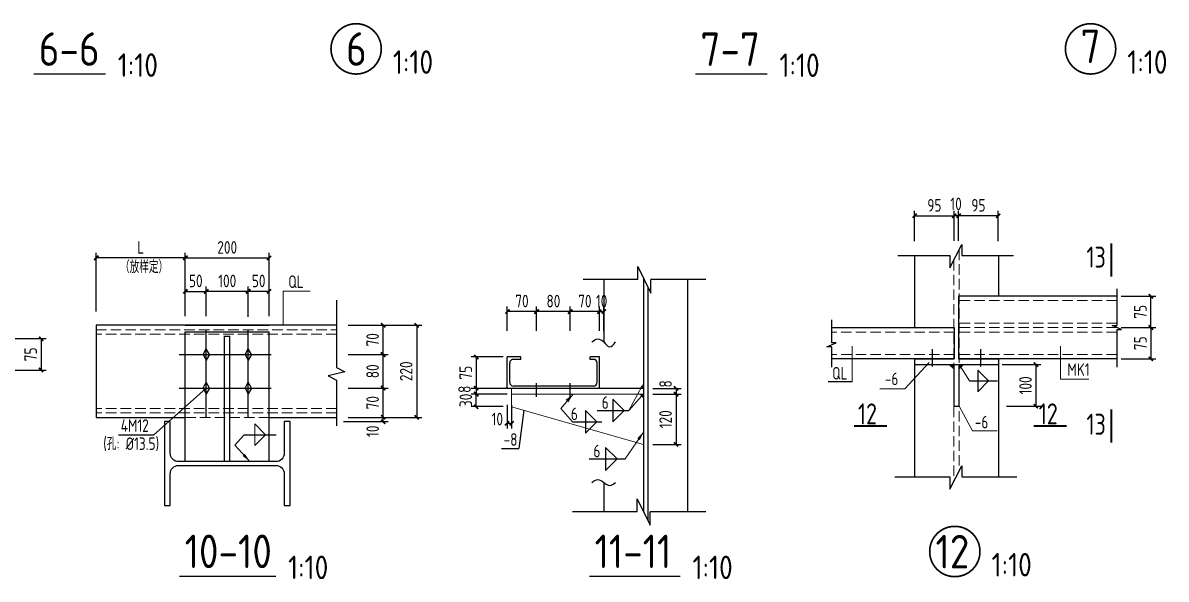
# Model space of a CAD drawing. Header units: millimetres. Extents: x 866561 to 876967, y 40200 to 44891.
# Drawn here: x 874394.6 to 874667.3, y 40444.5 to 40577.2 of the extents above; entities that cross this region are included whole.
import ezdxf

# ---------------------------------------------------------------- set-up
doc = ezdxf.new("R2010")
doc.units = ezdxf.units.MM
doc.header["$LTSCALE"] = 1000
doc.header["$MEASUREMENT"] = 0
doc.linetypes.add('DASH', pattern=[0.35, 0.25, -0.1])
doc.linetypes.add('DOTE', pattern=[2.42, 2, -0.2, 0.02, -0.2])
for name, color, linetype, lineweight in [('1', 4, 'Continuous', 70), ('D3', 62, 'Continuous', 9), ('LZ', 64, 'Continuous', 9), ('数字', 3, 'Continuous', 9)]:
    doc.layers.add(name, color=color, linetype=linetype, lineweight=lineweight)
for name, color, linetype in [('D1', 112, 'Continuous'), ('D2', 6, 'Continuous'), ('DIM', 7, 'Continuous'), ('DOTE', 1, 'DOTE'), ('Prof', 2, 'Continuous'), ('PUB_DIM', 3, 'Continuous'), ('THIN', 7, 'Continuous'), ('尺寸标注', 7, 'Continuous'), ('文字', 7, 'Continuous'), ('桩', 6, 'Continuous')]:
    doc.layers.add(name, color=color, linetype=linetype)
doc.styles.add('GBHZ', font='gbenor.shx', dxfattribs={"width": 0.9, "bigfont": 'gbcbig.shx'})
doc.dimstyles.new('Y10', dxfattribs={"dimscale": 0, "dimtxt": 3, "dimasz": 0.01, "dimexe": 1.2, "dimexo": 1, "dimgap": 1, "dimtad": 1, "dimdec": 0, "dimlfac": 10, "dimzin": 0, "dimdsep": 46, "dimtxsty": 'GBHZ', "dimblk1": 'DX', "dimblk2": 'DX', "dimsah": 1, "dimcen": 0.09, "dimdle": 1, "dimadec": 0, "dimazin": 0, "dimtfac": 1, "dimtdec": 0, "dimtix": 1, "dimtmove": 2, "dimatfit": 3, "dimldrblk": 'DX', "dimfxl": 0, "dimtolj": 1, "dimtzin": 0, "dimarcsym": 0})

# ---------------------------------------------------------------- blocks, each defined once
blk = doc.blocks.new('DX')
at = {"color": 0, "linetype": 'ByBlock', "const_width": 40}
blk.add_lwpolyline([(-54, -51), (46, 49)], dxfattribs=at)
blk = doc.blocks.new('*D901')
at = {"layer": 'Defpoints', "color": 0, "linetype": 'ByBlock'}
for p in [(874390.9, 40501.88), (874390.9, 40494.38), (874399, 40494.38)]:
    blk.add_point(p, dxfattribs=at)
at = {"layer": 'DIM', "color": 0, "linetype": 'ByBlock', "lineweight": -2}
for p, q in [((874391.9, 40501.88), (874400.2, 40501.88)), ((874399, 40501.87), (874399, 40494.39)), ((874391.9, 40494.38), (874400.2, 40494.38))]:
    blk.add_line(p, q, dxfattribs=at)
at = {"layer": 'DIM', "color": 0, "linetype": 'ByBlock', "lineweight": -2, "xscale": 0.01, "yscale": 0.01, "zscale": 0.01}
for p, rotation in [((874399, 40501.88), 90), ((874399, 40494.38), 270)]:
    blk.add_blockref('DX', p, dxfattribs=dict(at, rotation=rotation))
at = {"layer": 'DIM', "color": 0, "linetype": 'ByBlock', "insert": (874396.5, 40498.13), "char_height": 3, "attachment_point": 5, "rotation": 90, "style": 'GBHZ'}
blk.add_mtext('\\A1;75', dxfattribs=at)
blk = doc.blocks.new('*D902')
at = {"layer": 'Defpoints', "color": 0, "linetype": 'ByBlock'}
for p in [(874412.12, 40521.14), (874412.12, 40507.36), (874433.38, 40508.2)]:
    blk.add_point(p, dxfattribs=at)
at = {"layer": 'DIM', "color": 0, "linetype": 'ByBlock', "lineweight": -2}
for p, q in [((874412.12, 40508.36), (874412.12, 40522.34)), ((874433.37, 40521.14), (874412.13, 40521.14)), ((874433.38, 40509.2), (874433.38, 40522.34))]:
    blk.add_line(p, q, dxfattribs=at)
at = {"layer": 'DIM', "color": 0, "linetype": 'ByBlock', "lineweight": -2, "xscale": 0.01, "yscale": 0.01, "zscale": 0.01, "rotation": 180}
blk.add_blockref('DX', (874412.12, 40521.14), dxfattribs=at)
at = {"layer": 'DIM', "color": 0, "linetype": 'ByBlock', "lineweight": -2, "xscale": 0.01, "yscale": 0.01, "zscale": 0.01}
blk.add_blockref('DX', (874433.38, 40521.14), dxfattribs=at)
at = {"layer": 'DIM', "color": 0, "linetype": 'ByBlock', "insert": (874422.75, 40523.64), "char_height": 3, "attachment_point": 5, "style": 'GBHZ'}
blk.add_mtext('\\A1;L', dxfattribs=at)
blk = doc.blocks.new('*D903')
at = {"layer": 'Defpoints', "color": 0, "linetype": 'ByBlock'}
for p in [(874470.13, 40482.1), (874471.2, 40483.1), (874480.56, 40483.1)]:
    blk.add_point(p, dxfattribs=at)
at = {"layer": 'DIM', "color": 0, "linetype": 'ByBlock', "lineweight": -2}
for p, q in [((874471.13, 40482.1), (874481.76, 40482.1)), ((874472.2, 40483.1), (874481.76, 40483.1)), ((874480.56, 40483.11), (874480.56, 40483.12)), ((874480.56, 40482.1), (874480.56, 40483.1)), ((874480.56, 40482.09), (874480.56, 40482.08))]:
    blk.add_line(p, q, dxfattribs=at)
at = {"layer": 'DIM', "color": 0, "linetype": 'ByBlock', "lineweight": -2, "xscale": 0.01, "yscale": 0.01, "zscale": 0.01}
for p, rotation in [((874480.56, 40483.1), 270), ((874480.56, 40482.1), 90)]:
    blk.add_blockref('DX', p, dxfattribs=dict(at, rotation=rotation))
at = {"layer": 'DIM', "color": 0, "linetype": 'ByBlock', "insert": (874478.06, 40479.8), "char_height": 3, "attachment_point": 5, "rotation": 90, "style": 'GBHZ'}
blk.add_mtext('\\A1;10', dxfattribs=at)
blk = doc.blocks.new('*D904')
at = {"layer": 'Defpoints', "color": 0, "linetype": 'ByBlock'}
for p in [(874471.2, 40490.1), (874480.56, 40490.1), (874471.2, 40483.1)]:
    blk.add_point(p, dxfattribs=at)
at = {"layer": 'DIM', "color": 0, "linetype": 'ByBlock', "lineweight": -2}
for p, q in [((874472.2, 40490.1), (874481.76, 40490.1)), ((874480.56, 40483.11), (874480.56, 40490.09)), ((874472.2, 40483.1), (874481.76, 40483.1))]:
    blk.add_line(p, q, dxfattribs=at)
at = {"layer": 'DIM', "color": 0, "linetype": 'ByBlock', "lineweight": -2, "xscale": 0.01, "yscale": 0.01, "zscale": 0.01}
for p, rotation in [((874480.56, 40490.1), 90), ((874480.56, 40483.1), 270)]:
    blk.add_blockref('DX', p, dxfattribs=dict(at, rotation=rotation))
at = {"layer": 'DIM', "color": 0, "linetype": 'ByBlock', "insert": (874478.06, 40486.6), "char_height": 3, "attachment_point": 5, "rotation": 90, "style": 'GBHZ'}
blk.add_mtext('\\A1;70', dxfattribs=at)
blk = doc.blocks.new('*D905')
at = {"layer": 'Defpoints', "color": 0, "linetype": 'ByBlock'}
for p in [(874471.2, 40498.1), (874480.56, 40498.1), (874471.2, 40490.1)]:
    blk.add_point(p, dxfattribs=at)
at = {"layer": 'DIM', "color": 0, "linetype": 'ByBlock', "lineweight": -2}
for p, q in [((874472.2, 40498.1), (874481.76, 40498.1)), ((874480.56, 40490.11), (874480.56, 40498.09)), ((874472.2, 40490.1), (874481.76, 40490.1))]:
    blk.add_line(p, q, dxfattribs=at)
at = {"layer": 'DIM', "color": 0, "linetype": 'ByBlock', "lineweight": -2, "xscale": 0.01, "yscale": 0.01, "zscale": 0.01}
for p, rotation in [((874480.56, 40498.1), 90), ((874480.56, 40490.1), 270)]:
    blk.add_blockref('DX', p, dxfattribs=dict(at, rotation=rotation))
at = {"layer": 'DIM', "color": 0, "linetype": 'ByBlock', "insert": (874478.06, 40494.1), "char_height": 3, "attachment_point": 5, "rotation": 90, "style": 'GBHZ'}
blk.add_mtext('\\A1;80', dxfattribs=at)
blk = doc.blocks.new('*D906')
at = {"layer": 'Defpoints', "color": 0, "linetype": 'ByBlock'}
for p in [(874471.2, 40505.1), (874480.56, 40505.1), (874471.2, 40498.1)]:
    blk.add_point(p, dxfattribs=at)
at = {"layer": 'DIM', "color": 0, "linetype": 'ByBlock', "lineweight": -2}
for p, q in [((874472.2, 40505.1), (874481.76, 40505.1)), ((874480.56, 40498.11), (874480.56, 40505.09)), ((874472.2, 40498.1), (874481.76, 40498.1))]:
    blk.add_line(p, q, dxfattribs=at)
at = {"layer": 'DIM', "color": 0, "linetype": 'ByBlock', "lineweight": -2, "xscale": 0.01, "yscale": 0.01, "zscale": 0.01}
for p, rotation in [((874480.56, 40505.1), 90), ((874480.56, 40498.1), 270)]:
    blk.add_blockref('DX', p, dxfattribs=dict(at, rotation=rotation))
at = {"layer": 'DIM', "color": 0, "linetype": 'ByBlock', "insert": (874478.06, 40501.6), "char_height": 3, "attachment_point": 5, "rotation": 90, "style": 'GBHZ'}
blk.add_mtext('\\A1;70', dxfattribs=at)
blk = doc.blocks.new('*D907')
at = {"layer": 'Defpoints', "color": 0, "linetype": 'ByBlock'}
for p in [(874471.2, 40505.1), (874471.2, 40483.1), (874488.56, 40483.1)]:
    blk.add_point(p, dxfattribs=at)
at = {"layer": 'DIM', "color": 0, "linetype": 'ByBlock', "lineweight": -2}
for p, q in [((874472.2, 40505.1), (874489.76, 40505.1)), ((874488.56, 40505.09), (874488.56, 40483.11)), ((874472.2, 40483.1), (874489.76, 40483.1))]:
    blk.add_line(p, q, dxfattribs=at)
at = {"layer": 'DIM', "color": 0, "linetype": 'ByBlock', "lineweight": -2, "xscale": 0.01, "yscale": 0.01, "zscale": 0.01}
for p, rotation in [((874488.56, 40505.1), 90), ((874488.56, 40483.1), 270)]:
    blk.add_blockref('DX', p, dxfattribs=dict(at, rotation=rotation))
at = {"layer": 'DIM', "color": 0, "linetype": 'ByBlock', "insert": (874486.06, 40494.1), "char_height": 3, "attachment_point": 5, "rotation": 90, "style": 'GBHZ'}
blk.add_mtext('\\A1;220', dxfattribs=at)
blk = doc.blocks.new('*D908')
at = {"layer": 'Defpoints', "color": 0, "linetype": 'ByBlock'}
for p in [(874438.38, 40513.14), (874433.38, 40506.2), (874438.38, 40506.2)]:
    blk.add_point(p, dxfattribs=at)
at = {"layer": 'DIM', "color": 0, "linetype": 'ByBlock', "lineweight": -2}
for p, q in [((874433.38, 40507.2), (874433.38, 40514.34)), ((874433.39, 40513.14), (874438.37, 40513.14)), ((874438.38, 40507.2), (874438.38, 40514.34))]:
    blk.add_line(p, q, dxfattribs=at)
at = {"layer": 'DIM', "color": 0, "linetype": 'ByBlock', "lineweight": -2, "xscale": 0.01, "yscale": 0.01, "zscale": 0.01, "rotation": 180}
blk.add_blockref('DX', (874433.38, 40513.14), dxfattribs=at)
at = {"layer": 'DIM', "color": 0, "linetype": 'ByBlock', "lineweight": -2, "xscale": 0.01, "yscale": 0.01, "zscale": 0.01}
blk.add_blockref('DX', (874438.38, 40513.14), dxfattribs=at)
at = {"layer": 'DIM', "color": 0, "linetype": 'ByBlock', "insert": (874435.88, 40515.64), "char_height": 3, "attachment_point": 5, "style": 'GBHZ'}
blk.add_mtext('\\A1;50', dxfattribs=at)
blk = doc.blocks.new('*D909')
at = {"layer": 'Defpoints', "color": 0, "linetype": 'ByBlock'}
for p in [(874438.38, 40513.14), (874438.38, 40506.2), (874448.38, 40506.06)]:
    blk.add_point(p, dxfattribs=at)
at = {"layer": 'DIM', "color": 0, "linetype": 'ByBlock', "lineweight": -2}
for p, q in [((874438.38, 40507.2), (874438.38, 40514.34)), ((874448.37, 40513.14), (874438.39, 40513.14)), ((874448.38, 40507.06), (874448.38, 40514.34))]:
    blk.add_line(p, q, dxfattribs=at)
at = {"layer": 'DIM', "color": 0, "linetype": 'ByBlock', "lineweight": -2, "xscale": 0.01, "yscale": 0.01, "zscale": 0.01, "rotation": 180}
blk.add_blockref('DX', (874438.38, 40513.14), dxfattribs=at)
at = {"layer": 'DIM', "color": 0, "linetype": 'ByBlock', "lineweight": -2, "xscale": 0.01, "yscale": 0.01, "zscale": 0.01}
blk.add_blockref('DX', (874448.38, 40513.14), dxfattribs=at)
at = {"layer": 'DIM', "color": 0, "linetype": 'ByBlock', "insert": (874443.38, 40515.64), "char_height": 3, "attachment_point": 5, "style": 'GBHZ'}
blk.add_mtext('\\A1;100', dxfattribs=at)
blk = doc.blocks.new('*D910')
at = {"layer": 'Defpoints', "color": 0, "linetype": 'ByBlock'}
for p in [(874448.38, 40513.14), (874448.38, 40506.2), (874453.38, 40506.2)]:
    blk.add_point(p, dxfattribs=at)
at = {"layer": 'DIM', "color": 0, "linetype": 'ByBlock', "lineweight": -2}
for p, q in [((874448.38, 40507.2), (874448.38, 40514.34)), ((874453.37, 40513.14), (874448.39, 40513.14)), ((874453.38, 40507.2), (874453.38, 40514.34))]:
    blk.add_line(p, q, dxfattribs=at)
at = {"layer": 'DIM', "color": 0, "linetype": 'ByBlock', "lineweight": -2, "xscale": 0.01, "yscale": 0.01, "zscale": 0.01, "rotation": 180}
blk.add_blockref('DX', (874448.38, 40513.14), dxfattribs=at)
at = {"layer": 'DIM', "color": 0, "linetype": 'ByBlock', "lineweight": -2, "xscale": 0.01, "yscale": 0.01, "zscale": 0.01}
blk.add_blockref('DX', (874453.38, 40513.14), dxfattribs=at)
at = {"layer": 'DIM', "color": 0, "linetype": 'ByBlock', "insert": (874450.88, 40515.64), "char_height": 3, "attachment_point": 5, "style": 'GBHZ'}
blk.add_mtext('\\A1;50', dxfattribs=at)
blk = doc.blocks.new('*D911')
at = {"layer": 'Defpoints', "color": 0, "linetype": 'ByBlock'}
for p in [(874453.38, 40521.14), (874433.38, 40508.2), (874453.38, 40508.2)]:
    blk.add_point(p, dxfattribs=at)
at = {"layer": 'DIM', "color": 0, "linetype": 'ByBlock', "lineweight": -2}
for p, q in [((874433.38, 40509.2), (874433.38, 40522.34)), ((874433.39, 40521.14), (874453.37, 40521.14)), ((874453.38, 40509.2), (874453.38, 40522.34))]:
    blk.add_line(p, q, dxfattribs=at)
at = {"layer": 'DIM', "color": 0, "linetype": 'ByBlock', "lineweight": -2, "xscale": 0.01, "yscale": 0.01, "zscale": 0.01, "rotation": 180}
blk.add_blockref('DX', (874433.38, 40521.14), dxfattribs=at)
at = {"layer": 'DIM', "color": 0, "linetype": 'ByBlock', "lineweight": -2, "xscale": 0.01, "yscale": 0.01, "zscale": 0.01}
blk.add_blockref('DX', (874453.38, 40521.14), dxfattribs=at)
at = {"layer": 'DIM', "color": 0, "linetype": 'ByBlock', "insert": (874443.38, 40523.64), "char_height": 3, "attachment_point": 5, "style": 'GBHZ'}
blk.add_mtext('\\A1;200', dxfattribs=at)
blk = doc.blocks.new('*D912')
at = {"layer": 'Defpoints', "color": 0, "linetype": 'ByBlock'}
for p in [(874510.17, 40497.51), (874502.77, 40490.01), (874510.17, 40490.01)]:
    blk.add_point(p, dxfattribs=at)
at = {"layer": 'DIM', "color": 0, "linetype": 'ByBlock', "lineweight": -2}
for p, q in [((874509.17, 40497.51), (874501.57, 40497.51)), ((874502.77, 40497.5), (874502.77, 40490.02)), ((874509.17, 40490.01), (874501.57, 40490.01))]:
    blk.add_line(p, q, dxfattribs=at)
at = {"layer": 'DIM', "color": 0, "linetype": 'ByBlock', "lineweight": -2, "xscale": 0.01, "yscale": 0.01, "zscale": 0.009999999999999787}
for p, rotation in [((874502.77, 40497.51), 90), ((874502.77, 40490.01), 270)]:
    blk.add_blockref('DX', p, dxfattribs=dict(at, rotation=rotation))
at = {"layer": 'DIM', "color": 0, "linetype": 'ByBlock', "insert": (874500.27, 40493.76), "char_height": 3, "attachment_point": 5, "rotation": 90, "style": 'GBHZ'}
blk.add_mtext('\\A1;75', dxfattribs=at)
blk = doc.blocks.new('*D913')
at = {"layer": 'Defpoints', "color": 0, "linetype": 'ByBlock'}
for p in [(874525.17, 40508.33), (874525.17, 40502.73), (874532.17, 40502.73)]:
    blk.add_point(p, dxfattribs=at)
at = {"layer": 'DIM', "color": 0, "linetype": 'ByBlock', "lineweight": -2}
for p, q in [((874525.17, 40503.73), (874525.17, 40509.53)), ((874532.17, 40503.73), (874532.17, 40509.53)), ((874532.16, 40508.33), (874525.18, 40508.33))]:
    blk.add_line(p, q, dxfattribs=at)
at = {"layer": 'DIM', "color": 0, "linetype": 'ByBlock', "lineweight": -2, "xscale": 0.01, "yscale": 0.01, "zscale": 0.009999999999999787, "rotation": 180}
blk.add_blockref('DX', (874525.17, 40508.33), dxfattribs=at)
at = {"layer": 'DIM', "color": 0, "linetype": 'ByBlock', "lineweight": -2, "xscale": 0.01, "yscale": 0.01, "zscale": 0.009999999999999787}
blk.add_blockref('DX', (874532.17, 40508.33), dxfattribs=at)
at = {"layer": 'DIM', "color": 0, "linetype": 'ByBlock', "insert": (874528.67, 40510.83), "char_height": 3, "attachment_point": 5, "style": 'GBHZ'}
blk.add_mtext('\\A1;70', dxfattribs=at)
blk = doc.blocks.new('*D914')
at = {"layer": 'Defpoints', "color": 0, "linetype": 'ByBlock'}
for p in [(874517.17, 40508.33), (874517.17, 40502.73), (874525.17, 40502.73)]:
    blk.add_point(p, dxfattribs=at)
at = {"layer": 'DIM', "color": 0, "linetype": 'ByBlock', "lineweight": -2}
for p, q in [((874517.17, 40503.73), (874517.17, 40509.53)), ((874525.17, 40503.73), (874525.17, 40509.53)), ((874525.16, 40508.33), (874517.18, 40508.33))]:
    blk.add_line(p, q, dxfattribs=at)
at = {"layer": 'DIM', "color": 0, "linetype": 'ByBlock', "lineweight": -2, "xscale": 0.01, "yscale": 0.01, "zscale": 0.009999999999999787, "rotation": 180}
blk.add_blockref('DX', (874517.17, 40508.33), dxfattribs=at)
at = {"layer": 'DIM', "color": 0, "linetype": 'ByBlock', "lineweight": -2, "xscale": 0.01, "yscale": 0.01, "zscale": 0.009999999999999787}
blk.add_blockref('DX', (874525.17, 40508.33), dxfattribs=at)
at = {"layer": 'DIM', "color": 0, "linetype": 'ByBlock', "insert": (874521.17, 40510.83), "char_height": 3, "attachment_point": 5, "style": 'GBHZ'}
blk.add_mtext('\\A1;80', dxfattribs=at)
blk = doc.blocks.new('*D915')
at = {"layer": 'Defpoints', "color": 0, "linetype": 'ByBlock'}
for p in [(874510.17, 40508.33), (874510.17, 40502.73), (874517.17, 40502.73)]:
    blk.add_point(p, dxfattribs=at)
at = {"layer": 'DIM', "color": 0, "linetype": 'ByBlock', "lineweight": -2}
for p, q in [((874510.17, 40503.73), (874510.17, 40509.53)), ((874517.17, 40503.73), (874517.17, 40509.53)), ((874517.16, 40508.33), (874510.18, 40508.33))]:
    blk.add_line(p, q, dxfattribs=at)
at = {"layer": 'DIM', "color": 0, "linetype": 'ByBlock', "lineweight": -2, "xscale": 0.01, "yscale": 0.01, "zscale": 0.009999999999999787, "rotation": 180}
blk.add_blockref('DX', (874510.17, 40508.33), dxfattribs=at)
at = {"layer": 'DIM', "color": 0, "linetype": 'ByBlock', "lineweight": -2, "xscale": 0.01, "yscale": 0.01, "zscale": 0.009999999999999787}
blk.add_blockref('DX', (874517.17, 40508.33), dxfattribs=at)
at = {"layer": 'DIM', "color": 0, "linetype": 'ByBlock', "insert": (874513.67, 40510.83), "char_height": 3, "attachment_point": 5, "style": 'GBHZ'}
blk.add_mtext('\\A1;70', dxfattribs=at)
blk = doc.blocks.new('*D916')
at = {"layer": 'Defpoints', "color": 0, "linetype": 'ByBlock'}
for p in [(874543.9, 40490.01), (874543.9, 40488.66), (874550.42, 40488.66)]:
    blk.add_point(p, dxfattribs=at)
at = {"layer": 'DIM', "color": 0, "linetype": 'ByBlock', "lineweight": -2}
for p, q in [((874544.9, 40490.01), (874551.62, 40490.01)), ((874544.9, 40488.66), (874551.62, 40488.66)), ((874550.42, 40490.02), (874550.42, 40490.03)), ((874550.42, 40490.01), (874550.42, 40488.66)), ((874550.42, 40488.65), (874550.42, 40488.64))]:
    blk.add_line(p, q, dxfattribs=at)
at = {"layer": 'DIM', "color": 0, "linetype": 'ByBlock', "lineweight": -2, "xscale": 0.01, "yscale": 0.01, "zscale": 0.009999999999999787}
for p, rotation in [((874550.42, 40490.01), 270), ((874550.42, 40488.66), 90)]:
    blk.add_blockref('DX', p, dxfattribs=dict(at, rotation=rotation))
at = {"layer": 'DIM', "color": 0, "linetype": 'ByBlock', "insert": (874547.92, 40491.09), "char_height": 3, "attachment_point": 5, "rotation": 90, "style": 'GBHZ'}
blk.add_mtext('\\A1;8', dxfattribs=at)
blk = doc.blocks.new('*D917')
at = {"layer": 'Defpoints', "color": 0, "linetype": 'ByBlock'}
for p in [(874543.9, 40488.66), (874543.9, 40476.66), (874550.42, 40476.66)]:
    blk.add_point(p, dxfattribs=at)
at = {"layer": 'DIM', "color": 0, "linetype": 'ByBlock', "lineweight": -2}
for p, q in [((874544.9, 40488.66), (874551.62, 40488.66)), ((874550.42, 40488.65), (874550.42, 40476.67)), ((874544.9, 40476.66), (874551.62, 40476.66))]:
    blk.add_line(p, q, dxfattribs=at)
at = {"layer": 'DIM', "color": 0, "linetype": 'ByBlock', "lineweight": -2, "xscale": 0.01, "yscale": 0.01, "zscale": 0.009999999999999787}
for p, rotation in [((874550.42, 40488.66), 90), ((874550.42, 40476.66), 270)]:
    blk.add_blockref('DX', p, dxfattribs=dict(at, rotation=rotation))
at = {"layer": 'DIM', "color": 0, "linetype": 'ByBlock', "insert": (874547.92, 40482.66), "char_height": 3, "attachment_point": 5, "rotation": 90, "style": 'GBHZ'}
blk.add_mtext('\\A1;120', dxfattribs=at)
blk = doc.blocks.new('*D918')
at = {"layer": 'Defpoints', "color": 0, "linetype": 'ByBlock'}
for p in [(874510.17, 40487.13), (874511.17, 40487.13), (874511.17, 40481.69)]:
    blk.add_point(p, dxfattribs=at)
at = {"layer": 'DIM', "color": 0, "linetype": 'ByBlock', "lineweight": -2}
for p, q in [((874510.17, 40486.13), (874510.17, 40480.49)), ((874511.17, 40486.13), (874511.17, 40480.49)), ((874510.16, 40481.69), (874510.15, 40481.69)), ((874510.17, 40481.69), (874511.17, 40481.69)), ((874511.18, 40481.69), (874511.19, 40481.69))]:
    blk.add_line(p, q, dxfattribs=at)
at = {"layer": 'DIM', "color": 0, "linetype": 'ByBlock', "lineweight": -2, "xscale": 0.01, "yscale": 0.01, "zscale": 0.009999999999999787}
blk.add_blockref('DX', (874510.17, 40481.69), dxfattribs=at)
at = {"layer": 'DIM', "color": 0, "linetype": 'ByBlock', "lineweight": -2, "xscale": 0.01, "yscale": 0.01, "zscale": 0.009999999999999787, "rotation": 180}
blk.add_blockref('DX', (874511.17, 40481.69), dxfattribs=at)
at = {"layer": 'DIM', "color": 0, "linetype": 'ByBlock', "insert": (874507.79, 40482.71), "char_height": 3, "attachment_point": 5, "style": 'GBHZ'}
blk.add_mtext('\\A1;10', dxfattribs=at)
blk = doc.blocks.new('*D919')
at = {"layer": 'Defpoints', "color": 0, "linetype": 'ByBlock'}
for p in [(874502.77, 40488.66), (874510.17, 40488.66), (874510.17, 40485.66)]:
    blk.add_point(p, dxfattribs=at)
at = {"layer": 'DIM', "color": 0, "linetype": 'ByBlock', "lineweight": -2}
for p, q in [((874509.17, 40488.66), (874501.57, 40488.66)), ((874502.77, 40488.67), (874502.77, 40488.68)), ((874502.77, 40485.66), (874502.77, 40488.66)), ((874509.17, 40485.66), (874501.57, 40485.66)), ((874502.77, 40485.65), (874502.77, 40485.64))]:
    blk.add_line(p, q, dxfattribs=at)
at = {"layer": 'DIM', "color": 0, "linetype": 'ByBlock', "lineweight": -2, "xscale": 0.01, "yscale": 0.01, "zscale": 0.009999999999999787}
for p, rotation in [((874502.77, 40488.66), 270), ((874502.77, 40485.66), 90)]:
    blk.add_blockref('DX', p, dxfattribs=dict(at, rotation=rotation))
at = {"layer": 'DIM', "color": 0, "linetype": 'ByBlock', "insert": (874500.27, 40487.16), "char_height": 3, "attachment_point": 5, "rotation": 90, "style": 'GBHZ'}
blk.add_mtext('\\A1;30', dxfattribs=at)
blk = doc.blocks.new('*D920')
at = {"layer": 'Defpoints', "color": 0, "linetype": 'ByBlock'}
for p in [(874502.77, 40488.66), (874511.17, 40488.66), (874511.22, 40490.01)]:
    blk.add_point(p, dxfattribs=at)
at = {"layer": 'DIM', "color": 0, "linetype": 'ByBlock', "lineweight": -2}
for p, q in [((874510.22, 40490.01), (874501.57, 40490.01)), ((874510.17, 40488.66), (874501.57, 40488.66)), ((874502.77, 40490.02), (874502.77, 40490.03)), ((874502.77, 40490.01), (874502.77, 40488.66)), ((874502.77, 40488.65), (874502.77, 40488.64))]:
    blk.add_line(p, q, dxfattribs=at)
at = {"layer": 'DIM', "color": 0, "linetype": 'ByBlock', "lineweight": -2, "xscale": 0.01, "yscale": 0.01, "zscale": 0.009999999999999787}
for p, rotation in [((874502.77, 40490.01), 270), ((874502.77, 40488.66), 90)]:
    blk.add_blockref('DX', p, dxfattribs=dict(at, rotation=rotation))
at = {"layer": 'DIM', "color": 0, "linetype": 'ByBlock', "insert": (874499.97, 40489.8), "char_height": 3, "attachment_point": 5, "rotation": 90, "style": 'GBHZ'}
blk.add_mtext('\\A1;8', dxfattribs=at)
blk = doc.blocks.new('*D921')
at = {"layer": 'Defpoints', "color": 0, "linetype": 'ByBlock'}
for p in [(874533.17, 40508.33), (874532.17, 40502.73), (874533.17, 40502.73)]:
    blk.add_point(p, dxfattribs=at)
at = {"layer": 'DIM', "color": 0, "linetype": 'ByBlock', "lineweight": -2}
for p, q in [((874532.17, 40503.73), (874532.17, 40509.53)), ((874533.17, 40503.73), (874533.17, 40509.53)), ((874532.16, 40508.33), (874532.15, 40508.33)), ((874532.17, 40508.33), (874533.17, 40508.33)), ((874533.18, 40508.33), (874533.19, 40508.33))]:
    blk.add_line(p, q, dxfattribs=at)
at = {"layer": 'DIM', "color": 0, "linetype": 'ByBlock', "lineweight": -2, "xscale": 0.01, "yscale": 0.01, "zscale": 0.009999999999999787}
blk.add_blockref('DX', (874532.17, 40508.33), dxfattribs=at)
at = {"layer": 'DIM', "color": 0, "linetype": 'ByBlock', "lineweight": -2, "xscale": 0.01, "yscale": 0.01, "zscale": 0.009999999999999787, "rotation": 180}
blk.add_blockref('DX', (874533.17, 40508.33), dxfattribs=at)
at = {"layer": 'DIM', "color": 0, "linetype": 'ByBlock', "insert": (874532.67, 40510.83), "char_height": 3, "attachment_point": 5, "style": 'GBHZ'}
blk.add_mtext('\\A1;10', dxfattribs=at)
blk = doc.blocks.new('*D1050')
at = {"layer": 'Defpoints', "color": 0, "linetype": 'ByBlock'}
for p in [(874627.2, 40495.75), (874628.2, 40485.74), (874636.25, 40485.74)]:
    blk.add_point(p, dxfattribs=at)
at = {"layer": 'DIM', "color": 0, "linetype": 'ByBlock', "lineweight": -2}
for p, q in [((874628.2, 40495.75), (874637.45, 40495.75)), ((874636.25, 40495.74), (874636.25, 40485.75)), ((874629.2, 40485.74), (874637.45, 40485.74))]:
    blk.add_line(p, q, dxfattribs=at)
at = {"layer": 'DIM', "color": 0, "linetype": 'ByBlock', "lineweight": -2, "xscale": 0.01, "yscale": 0.01, "zscale": 0.01}
for p, rotation in [((874636.25, 40495.75), 90), ((874636.25, 40485.74), 270)]:
    blk.add_blockref('DX', p, dxfattribs=dict(at, rotation=rotation))
at = {"layer": 'DIM', "color": 0, "linetype": 'ByBlock', "insert": (874633.75, 40490.74), "char_height": 3, "attachment_point": 5, "rotation": 90, "style": 'GBHZ'}
blk.add_mtext('\\A1;100', dxfattribs=at)
blk = doc.blocks.new('*D1051')
at = {"layer": 'Defpoints', "color": 0, "linetype": 'ByBlock'}
for p in [(874655.56, 40504.53), (874655.56, 40497.03), (874663.66, 40497.03)]:
    blk.add_point(p, dxfattribs=at)
at = {"layer": 'DIM', "color": 0, "linetype": 'ByBlock', "lineweight": -2}
for p, q in [((874656.56, 40504.53), (874664.86, 40504.53)), ((874663.66, 40504.52), (874663.66, 40497.04)), ((874656.56, 40497.03), (874664.86, 40497.03))]:
    blk.add_line(p, q, dxfattribs=at)
at = {"layer": 'DIM', "color": 0, "linetype": 'ByBlock', "lineweight": -2, "xscale": 0.01, "yscale": 0.01, "zscale": 0.01}
for p, rotation in [((874663.66, 40504.53), 90), ((874663.66, 40497.03), 270)]:
    blk.add_blockref('DX', p, dxfattribs=dict(at, rotation=rotation))
at = {"layer": 'DIM', "color": 0, "linetype": 'ByBlock', "insert": (874661.16, 40500.78), "char_height": 3, "attachment_point": 5, "rotation": 90, "style": 'GBHZ'}
blk.add_mtext('\\A1;75', dxfattribs=at)
blk = doc.blocks.new('*D1056')
at = {"layer": 'Defpoints', "color": 0, "linetype": 'ByBlock'}
for p in [(874616.78, 40531.17), (874607.28, 40524.1), (874616.78, 40524.19)]:
    blk.add_point(p, dxfattribs=at)
at = {"layer": 'DIM', "color": 0, "linetype": 'ByBlock', "lineweight": -2}
for p, q in [((874607.28, 40525.1), (874607.28, 40532.37)), ((874607.29, 40531.17), (874616.77, 40531.17)), ((874616.78, 40525.19), (874616.78, 40532.37))]:
    blk.add_line(p, q, dxfattribs=at)
at = {"layer": 'DIM', "color": 0, "linetype": 'ByBlock', "lineweight": -2, "xscale": 0.01, "yscale": 0.01, "zscale": 0.01, "rotation": 180}
blk.add_blockref('DX', (874607.28, 40531.17), dxfattribs=at)
at = {"layer": 'DIM', "color": 0, "linetype": 'ByBlock', "lineweight": -2, "xscale": 0.01, "yscale": 0.01, "zscale": 0.01}
blk.add_blockref('DX', (874616.78, 40531.17), dxfattribs=at)
at = {"layer": 'DIM', "color": 0, "linetype": 'ByBlock', "insert": (874612.03, 40533.67), "char_height": 3, "attachment_point": 5, "style": 'GBHZ'}
blk.add_mtext('\\A1;95', dxfattribs=at)
blk = doc.blocks.new('*D1057')
at = {"layer": 'Defpoints', "color": 0, "linetype": 'ByBlock'}
for p in [(874616.78, 40531.17), (874616.78, 40524.19), (874617.78, 40524.18)]:
    blk.add_point(p, dxfattribs=at)
at = {"layer": 'DIM', "color": 0, "linetype": 'ByBlock', "lineweight": -2}
for p, q in [((874616.77, 40531.17), (874616.76, 40531.17)), ((874616.78, 40525.19), (874616.78, 40532.37)), ((874617.78, 40531.17), (874616.78, 40531.17)), ((874617.78, 40525.18), (874617.78, 40532.37)), ((874617.79, 40531.17), (874617.8, 40531.17))]:
    blk.add_line(p, q, dxfattribs=at)
at = {"layer": 'DIM', "color": 0, "linetype": 'ByBlock', "lineweight": -2, "xscale": 0.01, "yscale": 0.01, "zscale": 0.01}
blk.add_blockref('DX', (874616.78, 40531.17), dxfattribs=at)
at = {"layer": 'DIM', "color": 0, "linetype": 'ByBlock', "lineweight": -2, "xscale": 0.01, "yscale": 0.01, "zscale": 0.01, "rotation": 180}
blk.add_blockref('DX', (874617.78, 40531.17), dxfattribs=at)
at = {"layer": 'DIM', "color": 0, "linetype": 'ByBlock', "insert": (874617.2, 40534.01), "char_height": 3, "attachment_point": 5, "style": 'GBHZ'}
blk.add_mtext('\\A1;10', dxfattribs=at)
blk = doc.blocks.new('*D1058')
at = {"layer": 'Defpoints', "color": 0, "linetype": 'ByBlock'}
for p in [(874617.78, 40531.17), (874617.78, 40524.19), (874627.28, 40524.1)]:
    blk.add_point(p, dxfattribs=at)
at = {"layer": 'DIM', "color": 0, "linetype": 'ByBlock', "lineweight": -2}
for p, q in [((874617.78, 40525.19), (874617.78, 40532.37)), ((874627.27, 40531.17), (874617.79, 40531.17)), ((874627.28, 40525.1), (874627.28, 40532.37))]:
    blk.add_line(p, q, dxfattribs=at)
at = {"layer": 'DIM', "color": 0, "linetype": 'ByBlock', "lineweight": -2, "xscale": 0.01, "yscale": 0.01, "zscale": 0.01, "rotation": 180}
blk.add_blockref('DX', (874617.78, 40531.17), dxfattribs=at)
at = {"layer": 'DIM', "color": 0, "linetype": 'ByBlock', "lineweight": -2, "xscale": 0.01, "yscale": 0.01, "zscale": 0.01}
blk.add_blockref('DX', (874627.28, 40531.17), dxfattribs=at)
at = {"layer": 'DIM', "color": 0, "linetype": 'ByBlock', "insert": (874622.53, 40533.67), "char_height": 3, "attachment_point": 5, "style": 'GBHZ'}
blk.add_mtext('\\A1;95', dxfattribs=at)
blk = doc.blocks.new('*D1066')
at = {"layer": 'Defpoints', "color": 0, "linetype": 'ByBlock'}
for p in [(874655.56, 40512.03), (874663.66, 40512.03), (874655.56, 40504.53)]:
    blk.add_point(p, dxfattribs=at)
at = {"layer": 'DIM', "color": 0, "linetype": 'ByBlock', "lineweight": -2}
for p, q in [((874656.56, 40512.03), (874664.86, 40512.03)), ((874663.66, 40504.54), (874663.66, 40512.02)), ((874656.56, 40504.53), (874664.86, 40504.53))]:
    blk.add_line(p, q, dxfattribs=at)
at = {"layer": 'DIM', "color": 0, "linetype": 'ByBlock', "lineweight": -2, "xscale": 0.01, "yscale": 0.01, "zscale": 0.01}
for p, rotation in [((874663.66, 40512.03), 90), ((874663.66, 40504.53), 270)]:
    blk.add_blockref('DX', p, dxfattribs=dict(at, rotation=rotation))
at = {"layer": 'DIM', "color": 0, "linetype": 'ByBlock', "insert": (874661.16, 40508.28), "char_height": 3, "attachment_point": 5, "rotation": 90, "style": 'GBHZ'}
blk.add_mtext('\\A1;75', dxfattribs=at)

msp = doc.modelspace()

# ---------------------------------------------------------------- linework, layer by layer
at = {"linetype": 'ByBlock', "ltscale": 0.5, "const_width": 0.4}
for points in [[(874468.123, 40570.97, 1), (874480.123, 40570.97, 1)], [(874643.277, 40570.97, 1), (874655.277, 40570.97, 1)], [(874610.903, 40451.124, 1), (874622.903, 40451.124, 1)]]:
    msp.add_lwpolyline(points, format="xyb", close=True, dxfattribs=at)
at = {"layer": '1', "color": 2, "const_width": 0.48}
for points in [[(874654.204, 40524.598), (874654.204, 40516.676)], [(874654.204, 40485.034), (874654.204, 40477.111)], [(874592.829, 40481.049), (874600.751, 40481.049)], [(874635.695, 40481.049), (874643.617, 40481.049)]]:
    msp.add_lwpolyline(points, dxfattribs=at)
at = {"layer": 'D1', "color": 251}
for p, q in [((874615.677, 40518.773), (874618.553, 40524.323)), ((874618.553, 40524.323), (874618.553, 40521.705)), ((874603.311, 40521.705), (874615.677, 40521.705)), ((874615.677, 40521.705), (874615.677, 40518.773)), ((874618.553, 40521.705), (874630.89, 40521.705)), ((874541.334, 40515.963, 5), (874541.334, 40519.049, 5)), ((874541.334, 40519.049, 5), (874544.412, 40512.727, 5)), ((874541.334, 40515.963, 5), (874528.228, 40515.963, 5)), ((874544.412, 40512.727, 5), (874544.412, 40515.963, 5)), ((874557.497, 40515.963, 5), (874544.412, 40515.963, 5)), ((874655.563, 40513.761), (874655.563, 40505.019)), ((874587.482, 40506.349), (874587.482, 40500.919)), ((874656.687, 40504.038), (874654.439, 40505.019)), ((874654.439, 40505.019), (874655.563, 40505.019)), ((874655.563, 40504.038), (874655.563, 40495.103)), ((874655.563, 40504.038), (874656.687, 40504.038)), ((874586.358, 40499.939), (874588.606, 40500.919)), ((874587.482, 40499.939), (874586.358, 40499.939)), ((874588.606, 40500.919), (874587.482, 40500.919)), ((874587.482, 40499.939), (874587.482, 40495.103)), ((874622.405, 40494.354), (874622.405, 40489.215)), ((874622.405, 40494.354), (874624.974, 40491.784)), ((874438.381, 40490.098), (874425.814, 40478.882)), ((874620.375, 40491.784), (874627.056, 40491.784)), ((874622.405, 40489.215), (874624.974, 40491.784)), ((874535.361, 40487.417, 5), (874535.361, 40482.008, 5)), ((874535.361, 40487.417, 5), (874538.065, 40484.712, 5)), ((874528.828, 40484.728, 5), (874528.828, 40479.319, 5)), ((874528.828, 40484.728, 5), (874531.533, 40482.024, 5)), ((874531.606, 40484.712, 5), (874539.152, 40484.712, 5)), ((874535.361, 40482.008, 5), (874538.065, 40484.712, 5)), ((874525.687, 40482.024, 5), (874532.709, 40482.024, 5)), ((874528.828, 40479.319, 5), (874531.533, 40482.024, 5)), ((874449.947, 40481.539), (874452.517, 40478.97)), ((874425.814, 40478.882), (874417.442, 40478.882)), ((874447.45, 40478.97), (874455.056, 40478.97)), ((874449.947, 40476.401), (874452.517, 40478.97)), ((874533.632, 40475.887, 5), (874536.336, 40473.183, 5)), ((874533.632, 40475.887, 5), (874533.632, 40470.478, 5)), ((874529.66, 40473.183, 5), (874538.287, 40473.183, 5)), ((874533.632, 40470.478, 5), (874536.336, 40473.183, 5)), ((874615.677, 40466.002), (874618.553, 40471.552)), ((874618.553, 40471.552), (874618.553, 40468.935)), ((874602.571, 40468.935), (874615.677, 40468.935)), ((874615.677, 40468.935), (874615.677, 40466.002)), ((874618.553, 40468.935), (874631.67, 40468.935)), ((874541.184, 40463.7, 5), (874544.261, 40457.379, 5)), ((874541.184, 40460.615, 5), (874541.184, 40463.7, 5)), ((874541.184, 40460.615, 5), (874525.738, 40460.615, 5)), ((874544.261, 40457.379, 5), (874544.261, 40460.615, 5)), ((874557.497, 40460.615, 5), (874544.261, 40460.615, 5))]:
    msp.add_line(p, q, dxfattribs=at)
at = {"layer": 'D2'}
for p, q in [((874607.281, 40521.705), (874607.281, 40504.529)), ((874627.281, 40521.705), (874627.281, 40512.027)), ((874533.169, 40515.963, 5), (874533.169, 40501.106, 5)), ((874542.669, 40516.306, 5), (874542.669, 40460.615, 5)), ((874553.169, 40515.963, 5), (874553.169, 40460.615, 5)), ((874543.669, 40514.252, 5), (874543.669, 40458.595, 5)), ((874655.563, 40512.027), (874617.781, 40512.027)), ((874469.436, 40505.055), (874412.119, 40505.055)), ((874433.383, 40505.055), (874453.383, 40505.055)), ((874587.482, 40504.529), (874616.781, 40504.529)), ((874433.383, 40472.551), (874433.383, 40503.502)), ((874433.383, 40503.502), (874453.383, 40503.502)), ((874442.741, 40472.551), (874442.741, 40502.502)), ((874442.741, 40502.502), (874444.026, 40502.502)), ((874444.026, 40472.551), (874444.026, 40502.502)), ((874453.383, 40472.551), (874453.383, 40503.502)), ((874513.43, 40497.506, 5), (874510.169, 40497.506, 5)), ((874510.169, 40490.007, 5), (874510.169, 40497.506, 5)), ((874510.739, 40491.472, 5), (874510.739, 40496.041, 5)), ((874513.43, 40496.942, 5), (874511.641, 40496.942, 5)), ((874513.43, 40496.942, 5), (874513.43, 40497.506, 5)), ((874532.173, 40497.506, 5), (874529.919, 40497.506, 5)), ((874529.919, 40496.942, 5), (874529.919, 40497.506, 5)), ((874530.708, 40496.942, 5), (874529.919, 40496.942, 5)), ((874531.609, 40491.472, 5), (874531.609, 40496.041, 5)), ((874532.173, 40490.007, 5), (874532.173, 40497.506, 5)), ((874616.781, 40497.03), (874587.482, 40497.03)), ((874607.281, 40497.03), (874607.281, 40495.745)), ((874607.281, 40497.03), (874616.781, 40497.03)), ((874607.281, 40497.03), (874607.281, 40468.935)), ((874607.281, 40495.745), (874627.281, 40495.745)), ((874616.639, 40495.745), (874616.639, 40485.743)), ((874655.563, 40497.03), (874617.781, 40497.03)), ((874617.781, 40497.03), (874627.281, 40497.03)), ((874617.924, 40485.743), (874617.924, 40495.745)), ((874627.281, 40497.03), (874627.281, 40495.745)), ((874627.281, 40497.03), (874627.281, 40468.935)), ((874530.708, 40490.571, 5), (874511.641, 40490.571, 5)), ((874517.169, 40487.979, 5), (874517.169, 40491.247, 5)), ((874525.169, 40487.979, 5), (874525.169, 40491.247, 5)), ((874542.669, 40490.007, 5), (874510.169, 40490.007, 5)), ((874616.639, 40485.743), (874617.924, 40485.743)), ((874412.119, 40483.101), (874433.383, 40483.101)), ((874453.383, 40483.101), (874469.436, 40483.101)), ((874533.169, 40467.604, 5), (874533.169, 40460.671, 5))]:
    msp.add_line(p, q, dxfattribs=at)
at = {"layer": 'D2', "linetype": 'Continuous'}
for p, q in [((874412.119, 40505.055), (874412.119, 40483.101)), ((874611.5, 40499.35), (874611.5, 40495.21)), ((874623.062, 40499.35), (874623.062, 40495.21))]:
    msp.add_line(p, q, dxfattribs=at)
at = {"layer": 'D2'}
for centre, start, end in [((874511.641, 40496.041, 5), 90, 180), ((874530.708, 40496.041, 5), 0, 90), ((874511.641, 40491.472, 5), 180, 270), ((874530.708, 40491.472, 5), 270, 0)]:
    msp.add_arc(centre, 0.902, start, end, dxfattribs=at)
at = {"layer": 'D3', "color": 251}
for p, q in [((874456.704, 40513.165), (874463.128, 40513.165)), ((874456.704, 40513.165), (874456.704, 40505.055)), ((874592.444, 40491.607), (874592.444, 40500.099)), ((874642.118, 40492.206), (874642.118, 40500.099)), ((874610.751, 40496.174), (874604.99, 40489.948)), ((874617.924, 40495.745), (874620.375, 40491.784)), ((874542.284, 40490.458, 5), (874539.152, 40484.712, 5)), ((874642.118, 40492.206), (874648.878, 40492.206)), ((874522.978, 40485.212, 5), (874525.843, 40488.655, 5)), ((874542.284, 40488.204, 5), (874539.152, 40484.712, 5)), ((874604.99, 40489.948), (874599.036, 40489.948)), ((874522.978, 40485.212, 5), (874525.687, 40482.024, 5)), ((874617.924, 40485.743), (874621.09, 40479.93)), ((874449.947, 40481.539), (874449.947, 40476.401)), ((874538.287, 40473.183, 5), (874542.669, 40479.588, 5)), ((874621.09, 40479.93), (874627.017, 40479.93)), ((874445.158, 40476.5), (874447.45, 40478.97)), ((874445.158, 40476.5), (874448.829, 40472.519))]:
    msp.add_line(p, q, dxfattribs=at)
at = {"layer": 'D3'}
for p, q in [((874615.568, 40495.745), (874616.639, 40494.675)), ((874618.994, 40495.745), (874617.924, 40494.675)), ((874542.669, 40490.909, 5), (874541.898, 40490.007, 5)), ((874511.169, 40485.655, 5), (874511.169, 40490.007, 5)), ((874542.669, 40488.655, 5), (874511.169, 40488.655, 5)), ((874542.669, 40487.754, 5), (874541.898, 40488.655, 5)), ((874542.669, 40476.658, 5), (874511.169, 40485.655, 5))]:
    msp.add_line(p, q, dxfattribs=at)
for points in [[(874615.568, 40495.745), (874616.639, 40495.745), (874616.639, 40494.675), (874616.639, 40495.745)], [(874618.994, 40495.745), (874617.924, 40495.745), (874617.924, 40494.675), (874617.924, 40495.745)], [(874542.669, 40490.909, 5), (874542.669, 40490.007, 5), (874541.898, 40490.007, 5), (874542.669, 40490.007, 5)], [(874542.669, 40487.754, 5), (874542.669, 40488.655, 5), (874541.898, 40488.655, 5), (874542.669, 40488.655, 5)]]:
    msp.add_solid(points, dxfattribs=at)
at = {"layer": 'D3', "color": 251}
for points in [[(874524.069, 40487.278, 5), (874525.843, 40488.655, 5), (874524.069, 40487.278, 5), (874524.753, 40486.691, 5)], [(874541.17, 40478.125, 5), (874542.669, 40479.588, 5), (874541.17, 40478.125, 5), (874541.786, 40477.673, 5)], [(874447.565, 40474.411), (874448.829, 40472.519), (874447.565, 40474.411), (874447.016, 40473.931)]]:
    msp.add_solid(points, dxfattribs=at)
at = {"layer": 'DOTE', "linetype": 'DOTE', "ltscale": 5}
for p, q in [((874438.383, 40483.101), (874438.383, 40503.984)), ((874448.383, 40483.101), (874448.383, 40503.984)), ((874431.932, 40498.101), (874453.835, 40498.101)), ((874431.932, 40490.098), (874453.835, 40490.098))]:
    msp.add_line(p, q, dxfattribs=at)
at = {"layer": 'LZ', "color": 251, "linetype": 'DASH', "ltscale": 0.01}
for p, q in [((874617.924, 40523.108), (874617.924, 40470.338)), ((874616.639, 40520.629), (874616.639, 40467.858)), ((874655.563, 40510.957), (874617.781, 40510.957)), ((874412.119, 40503.984), (874469.436, 40503.984)), ((874655.563, 40505.599), (874617.781, 40505.599)), ((874655.563, 40504.529), (874617.781, 40504.529)), ((874469.436, 40502.914), (874412.119, 40502.914)), ((874616.781, 40503.458), (874587.482, 40503.458)), ((874655.563, 40503.458), (874617.781, 40503.458)), ((874616.781, 40498.101), (874587.482, 40498.101)), ((874655.563, 40498.101), (874617.781, 40498.101)), ((874469.436, 40485.242), (874412.119, 40485.242)), ((874469.436, 40484.172), (874412.119, 40484.172)), ((874433.383, 40483.101), (874453.383, 40483.101))]:
    msp.add_line(p, q, dxfattribs=at)
at = {"layer": 'Prof'}
msp.add_lwpolyline([(874458.383, 40462.101), (874458.383, 40482.101), (874456.983, 40482.101), (874456.983, 40474.551, -0.4142136), (874454.983, 40472.551), (874431.783, 40472.551, -0.4142136), (874429.783, 40474.551), (874429.783, 40482.101), (874428.383, 40482.101), (874428.383, 40462.101), (874429.783, 40462.101), (874429.783, 40469.651, -0.4142136), (874431.783, 40471.651), (874454.983, 40471.651, -0.4142136), (874456.983, 40469.651), (874456.983, 40462.101)], format="xyb", close=True, dxfattribs=at)
for points in [[(874530.352, 40501.106, 5), (874531.761, 40501.81, 5), (874533.169, 40501.106, 5), (874534.578, 40499.902, 5), (874535.987, 40501.106, 5)], [(874530.352, 40467.604, 5), (874531.761, 40468.308, 5), (874533.169, 40467.604, 5), (874534.578, 40466.899, 5), (874535.987, 40467.604, 5)]]:
    msp.add_spline(points, degree=3, dxfattribs=at)
at = {"layer": 'THIN', "linetype": 'ByBlock'}
for p, q in [((874469.436, 40511.055), (874469.436, 40495.003)), ((874471.436, 40494.003), (874467.436, 40493.003)), ((874467.436, 40493.003), (874469.436, 40492.003)), ((874469.436, 40495.003), (874471.436, 40494.003)), ((874469.436, 40492.003), (874469.436, 40481.101))]:
    msp.add_line(p, q, dxfattribs=at)
at = {"layer": '尺寸标注', "color": 6, "linetype": 'ByBlock'}
msp.add_line((874592.444, 40491.607), (874586.681, 40491.607), dxfattribs=at)
at = {"layer": '文字', "color": 6, "const_width": 0.32}
for points in [[(874397.178, 40564.97), (874414.392, 40564.97)], [(874431.976, 40445.208), (874455.013, 40445.208)], [(874529.748, 40445.208), (874551.465, 40445.208)]]:
    msp.add_lwpolyline(points, dxfattribs=at)
at = {"layer": '文字', "color": 6, "const_width": 0.32, "elevation": 5}
msp.add_lwpolyline([(874554.988, 40564.948), (874572.202, 40564.948)], dxfattribs=at)
at = {"layer": '桩'}
for p, q in [((874617.781, 40512.027), (874617.781, 40497.03)), ((874616.781, 40504.529), (874616.781, 40497.03)), ((874437.635, 40498.101), (874438.383, 40499.483)), ((874439.132, 40498.101), (874438.383, 40499.483)), ((874447.635, 40498.101), (874448.383, 40499.483)), ((874449.132, 40498.101), (874448.383, 40499.483)), ((874437.635, 40498.101), (874438.383, 40496.72)), ((874439.132, 40498.101), (874438.383, 40496.72)), ((874447.635, 40498.101), (874448.383, 40496.72)), ((874449.132, 40498.101), (874448.383, 40496.72)), ((874437.635, 40490.098), (874438.383, 40491.479)), ((874437.635, 40490.098), (874438.383, 40488.717)), ((874439.132, 40490.098), (874438.383, 40491.479)), ((874439.132, 40490.098), (874438.383, 40488.717)), ((874447.635, 40490.098), (874448.383, 40491.479)), ((874447.635, 40490.098), (874448.383, 40488.717)), ((874449.132, 40490.098), (874448.383, 40491.479)), ((874449.132, 40490.098), (874448.383, 40488.717)), ((874514.142, 40484.828, 5), (874512.933, 40475.715, 5)), ((874508.785, 40475.715, 5), (874512.933, 40475.715, 5))]:
    msp.add_line(p, q, dxfattribs=at)

# ---------------------------------------------------------------- texts
at = {"layer": 'PUB_DIM', "style": 'GBHZ', "width": 0.9}
for s, p in [('13', (874648.303, 40518.821)), ('12', (874593.807, 40481.44)), ('12', (874636.925, 40481.44)), ('13', (874648.303, 40478.967))]:
    msp.add_text(s, height=5, dxfattribs=at).set_placement(p)
at = {"layer": '数字', "style": 'GBHZ', "width": 0.9}
for s, p in [('（放样定）', (874417.814, 40517.496)), ('QL', (874457.934, 40513.954)), ('MK1', (874643.757, 40492.995)), ('QL', (874587.647, 40492.132)), ('-6', (874600.208, 40490.787)), ('6', (874532.689, 40485.136, 5)), ('6', (874525.341, 40482.448, 5)), ('4M12', (874417.985, 40479.648)), ('-6', (874621.672, 40480.495)), ('-8', (874509.298, 40476.334, 5)), ('(孔: %%C13.5)', (874413.806, 40475.341)), ('6', (874530.71, 40473.578, 5))]:
    msp.add_text(s, height=3, dxfattribs=at).set_placement(p)
at = {"layer": '文字', "color": 6, "style": 'GBHZ'}
for s, height, p in [('6-6', 8, (874398.429, 40566.921)), ('6', 8, (874471.728, 40566.937)), ('7-7', 8, (874556.239, 40566.899, 5)), ('7', 8, (874646.883, 40567.58)), ('1:10', 5.6, (874417.271, 40564.3)), ('1:10', 5.6, (874482.889, 40565.018, -0.009)), ('1:10', 5.6, (874575.082, 40564.278, 5)), ('1:10', 5.6, (874658.043, 40565.018, -0.009)), ('10-10', 8, (874433.227, 40447.159)), ('11-11', 8, (874530.999, 40447.159)), ('12', 8, (874612.289, 40447.09)), ('1:10', 5.6, (874457.893, 40444.538)), ('1:10', 5.6, (874554.344, 40444.538)), ('1:10', 5.6, (874625.67, 40445.172, -0.009))]:
    msp.add_text(s, height=height, dxfattribs=at).set_placement(p)

# ---------------------------------------------------------------- dimensions: what is measured, and where the dimension line sits
at = {"layer": 'DIM', "color": 4, "linetype": 'ByBlock'}
dim = msp.add_linear_dim(base=(874616.781, 40531.17), p1=(874607.281, 40524.101), p2=(874616.781, 40524.192), dimstyle='Y10', override={"dimscale": 1}, dxfattribs=at)
dim.commit()
dim.dimension.update_dxf_attribs({"geometry": '*D1056', "text_midpoint": (874612.031, 40533.67)})
dim = msp.add_linear_dim(base=(874616.781, 40531.17), p1=(874617.781, 40524.182), p2=(874616.781, 40524.192), angle=180, dimstyle='Y10', override={"dimscale": 1}, dxfattribs=at)
dim.commit()
dim.dimension.update_dxf_attribs({"geometry": '*D1057', "text_midpoint": (874617.2, 40534.009), "dimtype": 160})
for base, p1, p2, angle, picture, middle in [((874617.781, 40531.17), (874627.281, 40524.101), (874617.781, 40524.192), 180, '*D1058', (874622.531, 40533.67)), ((874663.664, 40512.027), (874655.563, 40504.529), (874655.563, 40512.027), 90, '*D1066', (874661.164, 40508.278)), ((874663.664, 40497.03), (874655.563, 40504.529), (874655.563, 40497.03), 270, '*D1051', (874661.164, 40500.779)), ((874636.249, 40485.743), (874627.202, 40495.745), (874628.202, 40485.743), 270, '*D1050', (874633.749, 40490.744))]:
    dim = msp.add_linear_dim(base=base, p1=p1, p2=p2, angle=angle, dimstyle='Y10', override={"dimscale": 1}, dxfattribs=at)
    dim.commit()
    dim.dimension.update_dxf_attribs({"geometry": picture, "text_midpoint": middle})
at = {"layer": 'DIM', "linetype": 'ByBlock'}
dim = msp.add_linear_dim(base=(874412.124, 40521.144), p1=(874433.383, 40508.197), p2=(874412.124, 40507.364), text='L', dimstyle='Y10', override={"dimscale": 1}, dxfattribs=at)
dim.commit()
dim.dimension.update_dxf_attribs({"geometry": '*D902', "text_midpoint": (874422.754, 40523.644)})
for base, p1, p2, picture, middle in [((874453.383, 40521.144), (874433.383, 40508.197), (874453.383, 40508.197), '*D911', (874443.383, 40523.644)), ((874438.383, 40513.144), (874433.383, 40506.197), (874438.383, 40506.197), '*D908', (874435.883, 40515.644)), ((874533.169, 40508.328, 5), (874532.169, 40502.731, 5), (874533.169, 40502.731, 5), '*D921', (874532.669, 40510.828, 5))]:
    dim = msp.add_linear_dim(base=base, p1=p1, p2=p2, dimstyle='Y10', override={"dimscale": 1}, dxfattribs=at)
    dim.commit()
    dim.dimension.update_dxf_attribs({"geometry": picture, "text_midpoint": middle})
for base, p1, p2, angle, picture, middle in [((874438.383, 40513.144), (874448.383, 40506.056), (874438.383, 40506.197), 180, '*D909', (874443.383, 40515.644)), ((874448.383, 40513.144), (874453.383, 40506.197), (874448.383, 40506.197), 180, '*D910', (874450.883, 40515.644)), ((874510.169, 40508.328, 5), (874517.169, 40502.731, 5), (874510.169, 40502.731, 5), 180, '*D915', (874513.669, 40510.828, 5)), ((874517.169, 40508.328, 5), (874525.169, 40502.731, 5), (874517.169, 40502.731, 5), 180, '*D914', (874521.169, 40510.828, 5)), ((874525.169, 40508.328, 5), (874532.169, 40502.731, 5), (874525.169, 40502.731, 5), 180, '*D913', (874528.669, 40510.828, 5)), ((874480.562, 40505.098), (874471.204, 40498.101), (874471.204, 40505.098), 90, '*D906', (874478.062, 40501.6)), ((874488.561, 40483.101), (874471.204, 40505.098), (874471.204, 40483.101), 90, '*D907', (874486.061, 40494.1)), ((874399.002, 40494.384), (874390.902, 40501.883), (874390.902, 40494.384), 270, '*D901', (874396.502, 40498.134)), ((874480.562, 40498.101), (874471.204, 40490.098), (874471.204, 40498.101), 90, '*D905', (874478.062, 40494.1)), ((874502.769, 40490.007, 5), (874510.169, 40497.506, 5), (874510.169, 40490.007, 5), 270, '*D912', (874500.269, 40493.757, 5)), ((874480.562, 40490.098), (874471.204, 40483.101), (874471.204, 40490.098), 90, '*D904', (874478.062, 40486.6)), ((874502.769, 40488.655, 5), (874510.169, 40485.655, 5), (874510.169, 40488.655, 5), 90, '*D919', (874500.269, 40487.155, 5)), ((874550.419, 40476.658, 5), (874543.901, 40488.655, 5), (874543.901, 40476.658, 5), 270, '*D917', (874547.919, 40482.657, 5))]:
    dim = msp.add_linear_dim(base=base, p1=p1, p2=p2, angle=angle, dimstyle='Y10', override={"dimscale": 1}, dxfattribs=at)
    dim.commit()
    dim.dimension.update_dxf_attribs({"geometry": picture, "text_midpoint": middle})
for base, p1, p2, picture, middle in [((874502.769, 40488.655, 5), (874511.223, 40490.007, 5), (874511.169, 40488.655, 5), '*D920', (874499.975, 40489.803, 5)), ((874550.419, 40488.655, 5), (874543.901, 40490.007, 5), (874543.901, 40488.655, 5), '*D916', (874547.919, 40491.089, 5))]:
    dim = msp.add_linear_dim(base=base, p1=p1, p2=p2, angle=270, text='8', dimstyle='Y10', override={"dimscale": 1}, dxfattribs=at)
    dim.commit()
    dim.dimension.update_dxf_attribs({"geometry": picture, "text_midpoint": middle, "dimtype": 160})
for base, p1, p2, angle, picture, middle in [((874511.169, 40481.686, 5), (874510.169, 40487.127, 5), (874511.169, 40487.127, 5), 180, '*D918', (874507.794, 40482.714, 5)), ((874480.562, 40483.101), (874470.131, 40482.101), (874471.204, 40483.101), 90, '*D903', (874478.062, 40479.796))]:
    dim = msp.add_linear_dim(base=base, p1=p1, p2=p2, angle=angle, dimstyle='Y10', override={"dimscale": 1}, dxfattribs=at)
    dim.commit()
    dim.dimension.update_dxf_attribs({"geometry": picture, "text_midpoint": middle, "dimtype": 160})

doc.saveas('drawing.dxf')
